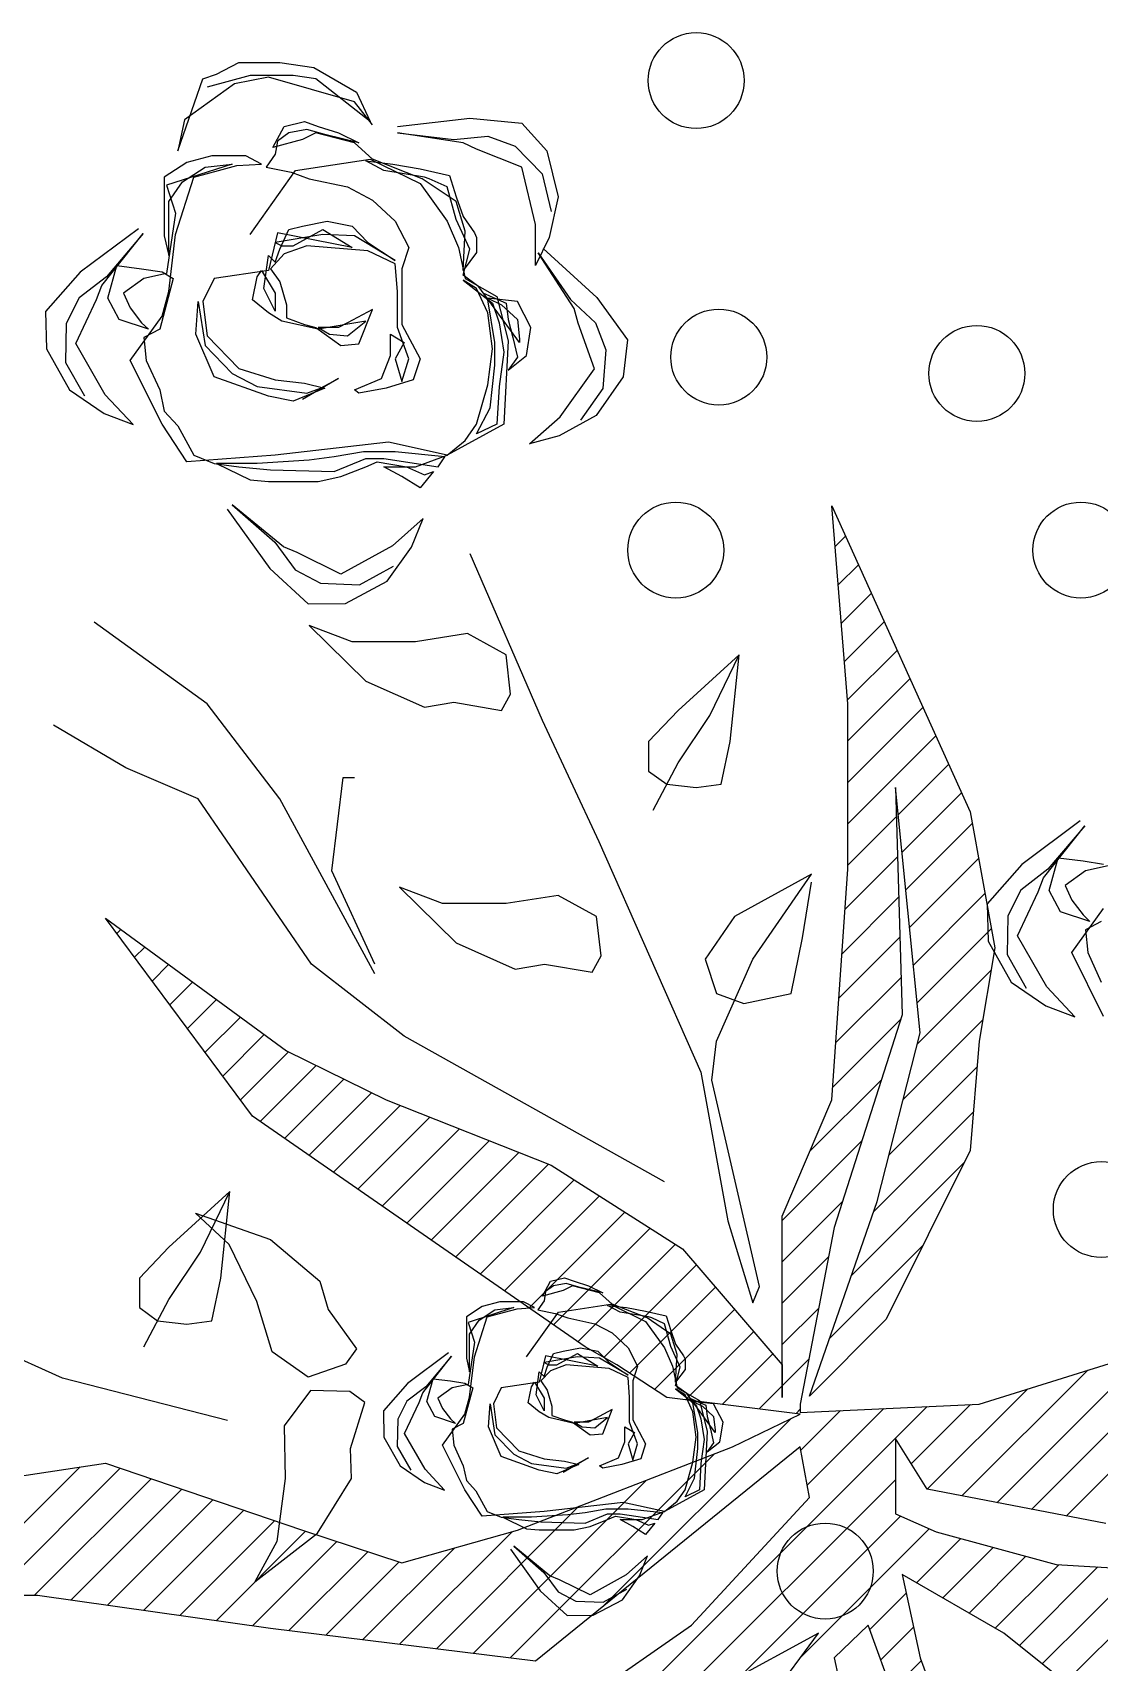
# Model space of a CAD drawing. Header units: inches. Extents: x 327481 to 195042051, y -335014 to 44773228.
# Drawn here: x 361498.659 to 361501.75, y -328267.008 to -328262.282 of the extents above; entities that cross this region are included whole.
import ezdxf

# ---------------------------------------------------------------- set-up
doc = ezdxf.new("R2010")
doc.units = ezdxf.units.IN
doc.header["$MEASUREMENT"] = 0
doc.layers.add('TREE', color=3, linetype='Continuous')

# ---------------------------------------------------------------- blocks, each defined once
blk = doc.blocks.new('06')
at = {"layer": 'TREE', "color": 30}
for p, q in [((399.26392, 40.8825), (399.27091, 40.88604)), ((399.27091, 40.88604), (399.28349, 40.88604)), ((399.28349, 40.88604), (399.29398, 40.88452)), ((399.29398, 40.88452), (399.30726, 40.87694)), ((399.25203, 40.85873), (399.25972, 40.88098)), ((399.26951, 40.87946), (399.25413, 40.86834)), ((399.25972, 40.88098), (399.26392, 40.8825)), ((399.2744, 40.88199), (399.26112, 40.87845)), ((399.28, 40.88149), (399.26951, 40.87946)), ((399.28769, 40.88199), (399.2744, 40.88199)), ((399.30656, 40.8739), (399.28, 40.88149)), ((399.29468, 40.88098), (399.28769, 40.88199)), ((399.31145, 40.86783), (399.29468, 40.88098)), ((399.31215, 40.86682), (399.30656, 40.8739)), ((399.30726, 40.87694), (399.31145, 40.86783)), ((399.31984, 40.86632), (399.34221, 40.86885)), ((399.34221, 40.86885), (399.35829, 40.86733)), ((399.25413, 40.86834), (399.25203, 40.85873)), ((399.28139, 40.85974), (399.28489, 40.86632)), ((399.28629, 40.86429), (399.28279, 40.86177)), ((399.28489, 40.86632), (399.29118, 40.86783)), ((399.29188, 40.86531), (399.28629, 40.86429)), ((399.29468, 40.86429), (399.29048, 40.86227)), ((399.29118, 40.86783), (399.29538, 40.86632)), ((399.29747, 40.86379), (399.29188, 40.86531)), ((399.30656, 40.86126), (399.29468, 40.86429)), ((399.29538, 40.86632), (399.30167, 40.86429)), ((399.30796, 40.86126), (399.29747, 40.86379)), ((399.30167, 40.86429), (399.30796, 40.86126)), ((399.31984, 40.86429), (399.33732, 40.86227)), ((399.34012, 40.86126), (399.31984, 40.86429)), ((399.35829, 40.86733), (399.36598, 40.85873)), ((399.29048, 40.86227), (399.28139, 40.85974)), ((399.28279, 40.86177), (399.28209, 40.85772)), ((399.31215, 40.8562), (399.30656, 40.86126)), ((399.33732, 40.86227), (399.34781, 40.86328)), ((399.34431, 40.85924), (399.34012, 40.86126)), ((399.35829, 40.85368), (399.34431, 40.85924)), ((399.34781, 40.86328), (399.3562, 40.86025)), ((399.3562, 40.86025), (399.36458, 40.85165)), ((399.36598, 40.85873), (399.36948, 40.84457)), ((399.25483, 40.85519), (399.24784, 40.85064)), ((399.26881, 40.85469), (399.24854, 40.84811)), ((399.25343, 40.84913), (399.26042, 40.85368)), ((399.26252, 40.85722), (399.25483, 40.85519)), ((399.26042, 40.85368), (399.26881, 40.85469)), ((399.273, 40.85722), (399.26252, 40.85722)), ((399.26462, 40.85266), (399.27021, 40.85418)), ((399.27021, 40.85418), (399.2779, 40.85469)), ((399.2779, 40.85469), (399.273, 40.85722)), ((399.28209, 40.85772), (399.2793, 40.85368)), ((399.2793, 40.85368), (399.28699, 40.85216)), ((399.28838, 40.85266), (399.31145, 40.8562)), ((399.31006, 40.8557), (399.31844, 40.85469)), ((399.31565, 40.85266), (399.31006, 40.8557)), ((399.31145, 40.8562), (399.32683, 40.84862)), ((399.32753, 40.85014), (399.31215, 40.8562)), ((399.31844, 40.85469), (399.32683, 40.85317)), ((399.36249, 40.83598), (399.35829, 40.85368)), ((399.24784, 40.85064), (399.24784, 40.84457)), ((399.24924, 40.84306), (399.25343, 40.84913)), ((399.25133, 40.83294), (399.25693, 40.85064)), ((399.25693, 40.85064), (399.26462, 40.85266)), ((399.2744, 40.83294), (399.28838, 40.85266)), ((399.28699, 40.85216), (399.29258, 40.85014)), ((399.29258, 40.85014), (399.30446, 40.84761)), ((399.32823, 40.85064), (399.31565, 40.85266)), ((399.32683, 40.85317), (399.33592, 40.85115)), ((399.32683, 40.84862), (399.33522, 40.83699)), ((399.33802, 40.84306), (399.32753, 40.85014)), ((399.32963, 40.85014), (399.32823, 40.85064)), ((399.33522, 40.84761), (399.32963, 40.85014)), ((399.33592, 40.85115), (399.33802, 40.84457)), ((399.36458, 40.85165), (399.36738, 40.84002)), ((399.24784, 40.84457), (399.24784, 40.83244)), ((399.24854, 40.84811), (399.25133, 40.83952)), ((399.30446, 40.84761), (399.31215, 40.84356)), ((399.31215, 40.84356), (399.31914, 40.83699)), ((399.33802, 40.8375), (399.33522, 40.84761)), ((399.33802, 40.84457), (399.34012, 40.83851)), ((399.36948, 40.84457), (399.36668, 40.83193)), ((399.25133, 40.83952), (399.24854, 40.82081)), ((399.24924, 40.82637), (399.24924, 40.84306)), ((399.34082, 40.83396), (399.33802, 40.84306)), ((399.34012, 40.83851), (399.34361, 40.83345)), ((399.23992, 40.8347), (399.22187, 40.82124)), ((399.22859, 40.81714), (399.2413, 40.83322)), ((399.2413, 40.83322), (399.22994, 40.81979)), ((399.28279, 40.83345), (399.28, 40.82182)), ((399.30586, 40.8289), (399.28279, 40.83345)), ((399.28349, 40.82839), (399.28629, 40.83446)), ((399.28629, 40.83446), (399.29048, 40.83547)), ((399.28769, 40.82941), (399.29677, 40.83446)), ((399.29048, 40.83547), (399.29817, 40.83699)), ((399.29677, 40.83446), (399.30586, 40.8289)), ((399.29817, 40.83699), (399.30586, 40.83547)), ((399.30586, 40.83547), (399.31075, 40.83042)), ((399.31914, 40.83699), (399.32334, 40.8289)), ((399.33522, 40.83699), (399.33872, 40.8289)), ((399.34221, 40.82839), (399.33802, 40.8375)), ((399.34012, 40.82182), (399.34082, 40.83396)), ((399.34361, 40.83345), (399.34431, 40.83193)), ((399.36249, 40.82334), (399.36249, 40.83598)), ((399.24784, 40.83244), (399.24924, 40.82637)), ((399.24924, 40.81525), (399.25133, 40.83294)), ((399.29677, 40.83294), (399.28209, 40.83042)), ((399.28209, 40.83042), (399.28419, 40.82941)), ((399.28209, 40.82435), (399.28349, 40.82839)), ((399.28419, 40.82941), (399.28769, 40.82941)), ((399.29188, 40.82941), (399.28489, 40.82688)), ((399.31075, 40.82789), (399.29188, 40.82941)), ((399.30656, 40.83244), (399.29677, 40.83294)), ((399.31914, 40.82485), (399.30656, 40.83244)), ((399.31075, 40.83042), (399.31914, 40.82485)), ((399.32334, 40.8289), (399.32124, 40.82233)), ((399.33872, 40.8289), (399.34082, 40.81929)), ((399.34012, 40.8203), (399.34221, 40.82839)), ((399.34431, 40.83193), (399.34431, 40.82738)), ((399.36668, 40.83193), (399.36249, 40.82334)), ((399.36482, 40.82861), (399.38147, 40.81345)), ((399.23036, 40.81322), (399.23316, 40.82334)), ((399.23316, 40.82334), (399.24085, 40.82233)), ((399.2786, 40.81626), (399.28, 40.82637)), ((399.28, 40.82637), (399.28209, 40.82435)), ((399.28489, 40.82688), (399.28069, 40.82233)), ((399.31914, 40.82384), (399.31075, 40.82789)), ((399.31984, 40.81525), (399.31914, 40.82384)), ((399.34431, 40.82738), (399.34012, 40.82182)), ((399.3633, 40.82727), (399.37331, 40.8128)), ((399.37439, 40.81003), (399.3633, 40.82727)), ((399.22187, 40.82124), (399.21118, 40.80913)), ((399.22994, 40.81979), (399.2216, 40.81335)), ((399.24155, 40.81929), (399.23525, 40.81474)), ((399.24085, 40.82233), (399.24714, 40.82132)), ((399.24854, 40.82081), (399.24155, 40.81929)), ((399.25063, 40.81929), (399.24644, 40.80362)), ((399.24714, 40.82132), (399.25063, 40.81929)), ((399.26322, 40.81929), (399.25972, 40.81221)), ((399.28, 40.82182), (399.26322, 40.81929)), ((399.2751, 40.81272), (399.2765, 40.8198)), ((399.2765, 40.8198), (399.2779, 40.82182)), ((399.2779, 40.82182), (399.28209, 40.81474)), ((399.28069, 40.82233), (399.28349, 40.81828)), ((399.28349, 40.81828), (399.28559, 40.8112)), ((399.32124, 40.82233), (399.32124, 40.80513)), ((399.34501, 40.81676), (399.34012, 40.8203)), ((399.34012, 40.81879), (399.3492, 40.81171)), ((399.34431, 40.81626), (399.34012, 40.81879)), ((399.34082, 40.81929), (399.3506, 40.81373)), ((399.2216, 40.81335), (399.21756, 40.8054)), ((399.22692, 40.81279), (399.22859, 40.81714)), ((399.23386, 40.80665), (399.23036, 40.81322)), ((399.23525, 40.81474), (399.23735, 40.81019)), ((399.24714, 40.80766), (399.24924, 40.81525)), ((399.28209, 40.80918), (399.2786, 40.81626)), ((399.28209, 40.81474), (399.28209, 40.80918)), ((399.31984, 40.80412), (399.31984, 40.81525)), ((399.34781, 40.80867), (399.34431, 40.81626)), ((399.35759, 40.79957), (399.34501, 40.81676)), ((399.34641, 40.81474), (399.3534, 40.81171)), ((399.34781, 40.81272), (399.34641, 40.81474)), ((399.34781, 40.81322), (399.352, 40.8112)), ((399.35689, 40.81221), (399.34781, 40.81322)), ((399.3506, 40.81373), (399.3541, 40.80008)), ((399.38147, 40.81345), (399.39093, 40.80036)), ((399.21118, 40.80913), (399.21146, 40.7976)), ((399.22052, 40.79917), (399.22692, 40.81279)), ((399.23735, 40.81019), (399.24085, 40.80564)), ((399.25762, 40.8021), (399.25832, 40.81221)), ((399.25832, 40.81221), (399.26042, 40.79856)), ((399.25972, 40.81221), (399.26112, 40.8016)), ((399.28, 40.80867), (399.2751, 40.81272)), ((399.28419, 40.80615), (399.28, 40.80867)), ((399.28559, 40.8112), (399.28559, 40.80716)), ((399.31215, 40.80969), (399.30446, 40.80564)), ((399.30796, 40.79907), (399.31215, 40.80969)), ((399.3499, 40.79957), (399.34781, 40.81272)), ((399.3492, 40.79755), (399.34781, 40.80867)), ((399.3492, 40.81171), (399.3513, 40.80564)), ((399.352, 40.8112), (399.35689, 40.80665)), ((399.3534, 40.81171), (399.3541, 40.80665)), ((399.36109, 40.80412), (399.35689, 40.81221)), ((399.37331, 40.8128), (399.38098, 40.80558)), ((399.37563, 40.80554), (399.37439, 40.81003)), ((399.21756, 40.8054), (399.21732, 40.79339)), ((399.24294, 40.80362), (399.23386, 40.80665)), ((399.23735, 40.79401), (399.24714, 40.80766)), ((399.24085, 40.80564), (399.24294, 40.80362)), ((399.24644, 40.80362), (399.24155, 40.80109)), ((399.29538, 40.80362), (399.28419, 40.80615)), ((399.28559, 40.80716), (399.29118, 40.80513)), ((399.29118, 40.80513), (399.29468, 40.80412)), ((399.29468, 40.80412), (399.30237, 40.79856)), ((399.31006, 40.80615), (399.29538, 40.80362)), ((399.29538, 40.80412), (399.29887, 40.8021)), ((399.30167, 40.80412), (399.29538, 40.80412)), ((399.30446, 40.80564), (399.30167, 40.80412)), ((399.30446, 40.8016), (399.31006, 40.80615)), ((399.32334, 40.79452), (399.31984, 40.80412)), ((399.32124, 40.80513), (399.32683, 40.79452)), ((399.3513, 40.80564), (399.3527, 40.79654)), ((399.3541, 40.80665), (399.3555, 40.80109)), ((399.35689, 40.80665), (399.35759, 40.80058)), ((399.35969, 40.79553), (399.36109, 40.80412)), ((399.38067, 40.79136), (399.37563, 40.80554)), ((399.38098, 40.80558), (399.38423, 40.79727)), ((399.22957, 40.7834), (399.22052, 40.79917)), ((399.24155, 40.80109), (399.24225, 40.79401)), ((399.26322, 40.78895), (399.25762, 40.8021)), ((399.26042, 40.79856), (399.26881, 40.78997)), ((399.26112, 40.8016), (399.27091, 40.79148)), ((399.29887, 40.8021), (399.30446, 40.8016)), ((399.30237, 40.79856), (399.30796, 40.79907)), ((399.31775, 40.8021), (399.32194, 40.79957)), ((399.31775, 40.79553), (399.31775, 40.8021)), ((399.32194, 40.79957), (399.31914, 40.79452)), ((399.3499, 40.79249), (399.3499, 40.79957)), ((399.3541, 40.80008), (399.3527, 40.77429)), ((399.3555, 40.80109), (399.35689, 40.79502)), ((399.35759, 40.80058), (399.35759, 40.79957)), ((399.39093, 40.80036), (399.38954, 40.78892)), ((399.21146, 40.7976), (399.21859, 40.78488)), ((399.21732, 40.79339), (399.22324, 40.783)), ((399.24714, 40.77429), (399.23735, 40.79401)), ((399.24225, 40.79401), (399.24644, 40.78491)), ((399.31495, 40.78845), (399.31775, 40.79553)), ((399.31914, 40.79452), (399.32124, 40.78744)), ((399.32124, 40.78744), (399.32334, 40.79452)), ((399.32683, 40.79452), (399.32474, 40.78794)), ((399.34781, 40.78643), (399.3492, 40.79755)), ((399.3527, 40.79654), (399.3513, 40.78592)), ((399.3541, 40.79098), (399.35969, 40.79553)), ((399.35689, 40.79502), (399.3541, 40.79098)), ((399.38423, 40.79727), (399.3833, 40.7853)), ((399.28, 40.78289), (399.26322, 40.78895)), ((399.26881, 40.78997), (399.2765, 40.78592)), ((399.27091, 40.79148), (399.28209, 40.78794)), ((399.28209, 40.78794), (399.29118, 40.78693)), ((399.30167, 40.78845), (399.29048, 40.78188)), ((399.29607, 40.78541), (399.30167, 40.78845)), ((399.30656, 40.78491), (399.31495, 40.78845)), ((399.32474, 40.78794), (399.31635, 40.78541)), ((399.34851, 40.77935), (399.3499, 40.79249)), ((399.37013, 40.77654), (399.38067, 40.79136)), ((399.38954, 40.78892), (399.3812, 40.77695)), ((399.21859, 40.78488), (399.22928, 40.77758)), ((399.23822, 40.77418), (399.22957, 40.7834)), ((399.24644, 40.78491), (399.24784, 40.77834)), ((399.2765, 40.78592), (399.29188, 40.7839)), ((399.28769, 40.78137), (399.28, 40.78289)), ((399.29747, 40.78541), (399.28769, 40.78137)), ((399.29118, 40.78693), (399.29747, 40.78541)), ((399.29188, 40.7839), (399.29607, 40.78541)), ((399.30796, 40.7839), (399.30656, 40.78491)), ((399.31635, 40.78541), (399.30796, 40.7839)), ((399.34431, 40.77429), (399.34781, 40.78643)), ((399.3513, 40.78592), (399.3506, 40.77429)), ((399.3833, 40.7853), (399.3764, 40.77553)), ((399.24784, 40.77834), (399.25203, 40.77379)), ((399.34431, 40.77126), (399.34851, 40.77935)), ((399.22928, 40.77758), (399.23822, 40.77418)), ((399.25483, 40.76266), (399.24714, 40.77429)), ((399.25203, 40.77379), (399.25693, 40.76468)), ((399.3527, 40.77429), (399.33522, 40.76468)), ((399.34082, 40.76923), (399.34431, 40.77429)), ((399.3506, 40.77429), (399.34431, 40.77126)), ((399.36063, 40.76821), (399.37013, 40.77654)), ((399.3812, 40.77695), (399.36985, 40.77072)), ((399.31705, 40.76873), (399.28209, 40.76468)), ((399.33522, 40.76468), (399.31705, 40.76873)), ((399.33522, 40.76468), (399.34082, 40.76923)), ((399.36985, 40.77072), (399.36063, 40.76821)), ((399.28209, 40.76468), (399.25483, 40.76266)), ((399.25693, 40.76468), (399.26322, 40.76216)), ((399.29258, 40.76317), (399.2765, 40.76216)), ((399.30027, 40.76418), (399.29258, 40.76317)), ((399.30936, 40.76569), (399.30027, 40.76418)), ((399.30027, 40.75963), (399.31006, 40.76367)), ((399.31914, 40.76569), (399.30936, 40.76569)), ((399.31006, 40.76367), (399.31565, 40.76367)), ((399.31565, 40.76367), (399.33243, 40.76114)), ((399.33452, 40.76418), (399.31914, 40.76569)), ((399.32544, 40.76114), (399.33522, 40.76468)), ((399.33243, 40.76114), (399.33452, 40.76418)), ((399.26322, 40.76216), (399.27091, 40.76114)), ((399.26392, 40.76216), (399.2744, 40.7571)), ((399.2765, 40.76216), (399.26392, 40.76216)), ((399.27091, 40.76114), (399.28069, 40.76013)), ((399.28069, 40.76013), (399.30027, 40.75963)), ((399.29538, 40.75659), (399.30237, 40.75811)), ((399.30237, 40.75811), (399.31006, 40.76114)), ((399.31006, 40.76114), (399.31355, 40.76266)), ((399.31355, 40.76266), (399.32264, 40.76114)), ((399.31565, 40.76114), (399.32544, 40.76114)), ((399.32124, 40.75811), (399.31565, 40.76114)), ((399.32683, 40.75457), (399.32124, 40.75811)), ((399.32264, 40.76114), (399.32823, 40.75862)), ((399.33103, 40.75963), (399.32683, 40.75457)), ((399.32823, 40.75862), (399.33103, 40.75963)), ((399.2744, 40.7571), (399.28, 40.75659)), ((399.28, 40.75659), (399.28629, 40.75659)), ((399.28629, 40.75659), (399.29538, 40.75659)), ((399.26727, 40.74803), (399.28039, 40.72973)), ((399.26877, 40.74938), (399.28199, 40.73777)), ((399.28461, 40.73637), (399.26877, 40.74938)), ((399.32775, 40.74518), (399.31837, 40.73671)), ((399.32418, 40.7363), (399.32775, 40.74518)), ((399.28199, 40.73777), (399.28826, 40.72931)), ((399.28892, 40.73461), (399.28461, 40.73637)), ((399.30242, 40.72796), (399.28892, 40.73461)), ((399.31837, 40.73671), (399.30242, 40.72796)), ((399.31667, 40.72576), (399.32418, 40.7363)), ((399.28039, 40.72973), (399.29229, 40.71881)), ((399.28826, 40.72931), (399.29614, 40.72511)), ((399.30814, 40.72465), (399.31864, 40.73036)), ((399.29614, 40.72511), (399.30814, 40.72465)), ((399.30382, 40.71886), (399.31667, 40.72576)), ((399.29229, 40.71881), (399.30382, 40.71886)), ((399.49671, 40.65445), (399.5044, 40.61249)), ((399.53073, 40.65166), (399.51269, 40.6382)), ((399.51941, 40.6341), (399.53212, 40.65018)), ((399.53212, 40.65018), (399.52076, 40.63675)), ((399.51269, 40.6382), (399.502, 40.62609)), ((399.52118, 40.63018), (399.52397, 40.6403)), ((399.52397, 40.6403), (399.53166, 40.63929)), ((399.53166, 40.63929), (399.53796, 40.63827)), ((399.53935, 40.63777), (399.53236, 40.63625)), ((399.52076, 40.63675), (399.51242, 40.63031)), ((399.51773, 40.62975), (399.51941, 40.6341)), ((399.53236, 40.63625), (399.52607, 40.6317)), ((399.51242, 40.63031), (399.50837, 40.62236)), ((399.51134, 40.61613), (399.51773, 40.62975)), ((399.52467, 40.62361), (399.52118, 40.63018)), ((399.52607, 40.6317), (399.52817, 40.62715)), ((399.52817, 40.62715), (399.53166, 40.6226)), ((399.502, 40.62609), (399.50227, 40.61456)), ((399.50837, 40.62236), (399.50814, 40.61035)), ((399.53376, 40.62058), (399.52467, 40.62361)), ((399.52817, 40.61097), (399.53796, 40.62462)), ((399.53166, 40.6226), (399.53376, 40.62058)), ((399.53726, 40.62058), (399.53236, 40.61805)), ((399.53236, 40.61805), (399.53306, 40.61097)), ((399.5044, 40.61249), (399.49951, 40.58366)), ((399.50227, 40.61456), (399.50941, 40.60184)), ((399.52039, 40.60035), (399.51134, 40.61613)), ((399.50814, 40.61035), (399.51405, 40.59996)), ((399.53796, 40.59125), (399.52817, 40.61097)), ((399.53306, 40.61097), (399.53726, 40.60187)), ((399.50941, 40.60184), (399.5201, 40.59453)), ((399.52904, 40.59113), (399.52039, 40.60035)), ((399.5201, 40.59453), (399.52904, 40.59113)), ((399.49951, 40.58366), (399.49671, 40.54979)), ((399.38356, 40.48587), (399.41218, 40.51449)), ((399.36465, 40.50479), (399.3671, 40.50939)), ((399.37102, 40.50656), (399.36465, 40.50479)), ((399.36563, 40.5062), (399.36514, 40.50337)), ((399.36808, 40.50797), (399.36563, 40.5062)), ((399.3671, 40.50939), (399.3715, 40.51045)), ((399.37199, 40.50868), (399.36808, 40.50797)), ((399.37395, 40.50797), (399.37102, 40.50656)), ((399.3715, 40.51045), (399.37444, 40.50939)), ((399.37591, 40.50762), (399.37199, 40.50868)), ((399.38227, 40.50585), (399.37395, 40.50797)), ((399.37444, 40.50939), (399.37885, 40.50797)), ((399.38325, 40.50585), (399.37591, 40.50762)), ((399.37885, 40.50797), (399.38325, 40.50585)), ((399.38619, 40.50231), (399.38227, 40.50585)), ((399.3915, 40.48102), (399.41808, 40.5076)), ((399.34606, 40.5016), (399.34116, 40.49841)), ((399.35585, 40.50125), (399.34165, 40.49664)), ((399.35144, 40.50302), (399.34606, 40.5016)), ((399.34997, 40.50054), (399.35585, 40.50125)), ((399.35878, 40.50302), (399.35144, 40.50302)), ((399.35291, 40.49983), (399.35682, 40.50089)), ((399.35682, 40.50089), (399.36221, 40.50125)), ((399.36221, 40.50125), (399.35878, 40.50302)), ((399.36514, 40.50337), (399.36319, 40.50054)), ((399.36955, 40.49983), (399.3857, 40.50231)), ((399.38472, 40.50195), (399.39059, 40.50125)), ((399.38863, 40.49983), (399.38472, 40.50195)), ((399.3857, 40.50231), (399.39646, 40.497)), ((399.39695, 40.49806), (399.38619, 40.50231)), ((399.39059, 40.50125), (399.39646, 40.50018)), ((399.34116, 40.49841), (399.34116, 40.49417)), ((399.34165, 40.49664), (399.34361, 40.49063)), ((399.34214, 40.49311), (399.34508, 40.49735)), ((399.34361, 40.48603), (399.34753, 40.49841)), ((399.34508, 40.49735), (399.34997, 40.50054)), ((399.34753, 40.49841), (399.35291, 40.49983)), ((399.35976, 40.48603), (399.36955, 40.49983)), ((399.36319, 40.50054), (399.36857, 40.49948)), ((399.36857, 40.49948), (399.37248, 40.49806)), ((399.37248, 40.49806), (399.3808, 40.49629)), ((399.3808, 40.49629), (399.38619, 40.49346)), ((399.39744, 40.49841), (399.38863, 40.49983)), ((399.39646, 40.50018), (399.40282, 40.49877)), ((399.39646, 40.497), (399.40233, 40.48886)), ((399.40429, 40.49311), (399.39695, 40.49806)), ((399.39842, 40.49806), (399.39744, 40.49841)), ((399.40233, 40.49629), (399.39842, 40.49806)), ((399.39921, 40.47595), (399.42398, 40.50071)), ((399.40429, 40.48921), (399.40233, 40.49629)), ((399.40282, 40.49877), (399.40429, 40.49417)), ((399.21638, 40.4795), (399.18143, 40.49518)), ((399.34116, 40.49417), (399.34116, 40.48567)), ((399.34214, 40.48142), (399.34214, 40.49311)), ((399.38619, 40.49346), (399.39108, 40.48886)), ((399.40429, 40.49417), (399.40576, 40.48992)), ((399.40625, 40.48673), (399.40429, 40.49311)), ((399.33562, 40.48725), (399.32299, 40.47783)), ((399.32769, 40.47496), (399.33659, 40.48622)), ((399.33659, 40.48622), (399.32864, 40.47682)), ((399.34116, 40.48567), (399.34214, 40.48142)), ((399.34361, 40.49063), (399.34165, 40.47753)), ((399.34214, 40.47364), (399.34361, 40.48603)), ((399.36563, 40.48638), (399.36368, 40.47824)), ((399.37542, 40.48603), (399.36514, 40.48426)), ((399.38178, 40.48319), (399.36563, 40.48638)), ((399.36612, 40.48284), (399.36808, 40.48709)), ((399.36808, 40.48709), (399.37102, 40.4878)), ((399.36906, 40.48355), (399.37542, 40.48709)), ((399.37102, 40.4878), (399.3764, 40.48886)), ((399.37542, 40.48709), (399.38178, 40.48319)), ((399.38227, 40.48567), (399.37542, 40.48603)), ((399.3764, 40.48886), (399.38178, 40.4878)), ((399.38765, 40.48355), (399.37787, 40.48911)), ((399.38178, 40.4878), (399.38521, 40.48426)), ((399.39108, 40.48036), (399.38227, 40.48567)), ((399.39108, 40.48886), (399.39402, 40.48319)), ((399.40233, 40.48886), (399.40478, 40.48319)), ((399.40723, 40.48284), (399.40429, 40.48921)), ((399.40576, 40.48992), (399.40821, 40.48638)), ((399.40576, 40.47824), (399.40625, 40.48673)), ((399.40821, 40.48638), (399.4087, 40.48532)), ((399.3627, 40.47435), (399.36368, 40.48142)), ((399.36368, 40.48142), (399.36514, 40.48001)), ((399.3671, 40.48178), (399.36416, 40.47859)), ((399.36514, 40.48426), (399.36661, 40.48355)), ((399.36514, 40.48001), (399.36612, 40.48284)), ((399.36661, 40.48355), (399.36906, 40.48355)), ((399.37199, 40.48355), (399.3671, 40.48178)), ((399.38521, 40.48249), (399.37199, 40.48355)), ((399.38521, 40.48426), (399.39108, 40.48036)), ((399.39108, 40.47966), (399.38521, 40.48249)), ((399.40303, 40.47344), (399.38765, 40.48355)), ((399.39402, 40.48319), (399.39255, 40.47859)), ((399.40478, 40.48319), (399.40625, 40.47647)), ((399.40576, 40.47718), (399.40723, 40.48284)), ((399.4087, 40.48213), (399.40576, 40.47824)), ((399.4087, 40.48532), (399.4087, 40.48213)), ((399.32299, 40.47783), (399.31551, 40.46936)), ((399.32864, 40.47682), (399.3228, 40.47231)), ((399.32893, 40.47222), (399.33089, 40.4793)), ((399.33089, 40.4793), (399.33627, 40.47859)), ((399.33676, 40.47647), (399.33236, 40.47328)), ((399.33627, 40.47859), (399.34068, 40.47789)), ((399.34165, 40.47753), (399.33676, 40.47647)), ((399.34312, 40.47647), (399.34019, 40.4655)), ((399.34068, 40.47789), (399.34312, 40.47647)), ((399.35193, 40.47647), (399.34948, 40.47151)), ((399.36368, 40.47824), (399.35193, 40.47647)), ((399.36025, 40.47187), (399.36123, 40.47682)), ((399.36123, 40.47682), (399.36221, 40.47824)), ((399.36221, 40.47824), (399.36514, 40.47328)), ((399.36416, 40.47859), (399.36612, 40.47576)), ((399.36612, 40.47576), (399.36759, 40.47081)), ((399.39157, 40.47364), (399.39108, 40.47966)), ((399.39255, 40.47859), (399.39255, 40.46656)), ((399.40919, 40.4747), (399.40576, 40.47718)), ((399.40576, 40.47612), (399.41212, 40.47116)), ((399.4087, 40.47435), (399.40576, 40.47612)), ((399.40625, 40.47647), (399.4131, 40.47258)), ((399.3228, 40.47231), (399.31997, 40.46675)), ((399.32204, 40.46239), (399.32652, 40.47192)), ((399.32652, 40.47192), (399.32769, 40.47496)), ((399.33138, 40.46762), (399.32893, 40.47222)), ((399.33236, 40.47328), (399.33382, 40.4701)), ((399.34068, 40.46833), (399.34214, 40.47364)), ((399.34802, 40.46444), (399.34851, 40.47151)), ((399.34851, 40.47151), (399.34997, 40.46196)), ((399.34948, 40.47151), (399.35046, 40.46408)), ((399.36368, 40.46904), (399.36025, 40.47187)), ((399.36514, 40.46939), (399.3627, 40.47435)), ((399.36514, 40.47328), (399.36514, 40.46939)), ((399.36759, 40.47081), (399.36759, 40.46797)), ((399.39157, 40.46585), (399.39157, 40.47364)), ((399.41114, 40.46904), (399.4087, 40.47435)), ((399.41799, 40.46267), (399.40919, 40.4747)), ((399.41016, 40.47328), (399.41506, 40.47116)), ((399.41114, 40.47187), (399.41016, 40.47328)), ((399.41114, 40.47222), (399.41408, 40.47081)), ((399.4175, 40.47151), (399.41114, 40.47222)), ((399.41261, 40.46267), (399.41114, 40.47187)), ((399.41212, 40.47116), (399.41359, 40.46691)), ((399.4131, 40.47258), (399.41555, 40.46302)), ((399.41408, 40.47081), (399.4175, 40.46762)), ((399.41506, 40.47116), (399.41555, 40.46762)), ((399.42044, 40.46585), (399.4175, 40.47151)), ((399.31551, 40.46936), (399.3157, 40.46128)), ((399.31997, 40.46675), (399.3198, 40.45834)), ((399.33774, 40.4655), (399.33138, 40.46762)), ((399.33382, 40.4701), (399.33627, 40.46691)), ((399.33382, 40.45877), (399.34068, 40.46833)), ((399.33627, 40.46691), (399.33774, 40.4655)), ((399.36661, 40.46727), (399.36368, 40.46904)), ((399.37444, 40.4655), (399.36661, 40.46727)), ((399.36759, 40.46797), (399.3715, 40.46656)), ((399.3715, 40.46656), (399.37395, 40.46585)), ((399.37395, 40.46585), (399.37933, 40.46196)), ((399.38472, 40.46727), (399.37444, 40.4655)), ((399.37444, 40.46585), (399.37689, 40.46444)), ((399.37885, 40.46585), (399.37444, 40.46585)), ((399.3808, 40.46691), (399.37885, 40.46585)), ((399.38619, 40.46974), (399.3808, 40.46691)), ((399.3808, 40.46408), (399.38472, 40.46727)), ((399.38325, 40.46231), (399.38619, 40.46974)), ((399.39402, 40.45913), (399.39157, 40.46585)), ((399.39255, 40.46656), (399.39646, 40.45913)), ((399.41212, 40.46125), (399.41114, 40.46904)), ((399.41359, 40.46691), (399.41457, 40.46054)), ((399.41555, 40.46762), (399.41653, 40.46373)), ((399.4175, 40.46762), (399.41799, 40.46337)), ((399.41946, 40.45983), (399.42044, 40.46585)), ((399.3157, 40.46128), (399.32069, 40.45238)), ((399.32838, 40.45134), (399.32204, 40.46239)), ((399.34019, 40.4655), (399.33676, 40.46373)), ((399.33676, 40.46373), (399.33725, 40.45877)), ((399.35193, 40.45523), (399.34802, 40.46444)), ((399.34997, 40.46196), (399.35585, 40.45594)), ((399.35046, 40.46408), (399.35731, 40.457)), ((399.37689, 40.46444), (399.3808, 40.46408)), ((399.37933, 40.46196), (399.38325, 40.46231)), ((399.3901, 40.46444), (399.39304, 40.46267)), ((399.3901, 40.45983), (399.3901, 40.46444)), ((399.39304, 40.46267), (399.39108, 40.45913)), ((399.41114, 40.45346), (399.41212, 40.46125)), ((399.41261, 40.45771), (399.41261, 40.46267)), ((399.41457, 40.46054), (399.41359, 40.45311)), ((399.41555, 40.46302), (399.41457, 40.44497)), ((399.41653, 40.46373), (399.4175, 40.45948)), ((399.41799, 40.46337), (399.41799, 40.46267)), ((399.3198, 40.45834), (399.32394, 40.45106)), ((399.34068, 40.44497), (399.33382, 40.45877)), ((399.33725, 40.45877), (399.34019, 40.4524)), ((399.35585, 40.45594), (399.36123, 40.45311)), ((399.35689, 40.43248), (399.42331, 40.45827)), ((399.35731, 40.457), (399.36514, 40.45452)), ((399.38814, 40.45488), (399.3901, 40.45983)), ((399.39108, 40.45913), (399.39255, 40.45417)), ((399.39255, 40.45417), (399.39402, 40.45913)), ((399.39646, 40.45913), (399.39499, 40.45452)), ((399.41163, 40.44851), (399.41261, 40.45771)), ((399.41555, 40.45665), (399.41946, 40.45983)), ((399.4175, 40.45948), (399.41555, 40.45665)), ((399.32069, 40.45238), (399.32817, 40.44727)), ((399.33443, 40.44489), (399.32838, 40.45134)), ((399.34019, 40.4524), (399.34116, 40.4478)), ((399.36368, 40.45099), (399.35193, 40.45523)), ((399.36123, 40.45311), (399.37199, 40.45169)), ((399.36906, 40.44992), (399.36368, 40.45099)), ((399.36514, 40.45452), (399.3715, 40.45382)), ((399.37591, 40.45276), (399.36906, 40.44992)), ((399.37885, 40.45488), (399.37102, 40.45028)), ((399.3715, 40.45382), (399.37591, 40.45276)), ((399.37199, 40.45169), (399.37493, 40.45276)), ((399.37493, 40.45276), (399.37885, 40.45488)), ((399.38227, 40.4524), (399.38814, 40.45488)), ((399.38325, 40.45169), (399.38227, 40.4524)), ((399.38912, 40.45276), (399.38325, 40.45169)), ((399.39499, 40.45452), (399.38912, 40.45276)), ((399.4087, 40.44497), (399.41114, 40.45346)), ((399.41359, 40.45311), (399.4131, 40.44497)), ((399.32817, 40.44727), (399.33443, 40.44489)), ((399.34116, 40.4478), (399.3441, 40.44461)), ((399.4087, 40.44284), (399.41163, 40.44851)), ((399.34606, 40.43683), (399.34068, 40.44497)), ((399.3441, 40.44461), (399.34753, 40.43824)), ((399.38961, 40.44107), (399.36514, 40.43824)), ((399.40233, 40.43824), (399.38961, 40.44107)), ((399.41457, 40.44497), (399.40233, 40.43824)), ((399.40233, 40.43824), (399.40625, 40.44143)), ((399.40625, 40.44143), (399.4087, 40.44497)), ((399.4131, 40.44497), (399.4087, 40.44284)), ((399.36514, 40.43824), (399.34606, 40.43683)), ((399.34753, 40.43824), (399.35193, 40.43647)), ((399.35193, 40.43647), (399.35731, 40.43577)), ((399.35242, 40.43647), (399.35976, 40.43293)), ((399.36123, 40.43647), (399.35242, 40.43647)), ((399.35731, 40.43577), (399.36416, 40.43506)), ((399.37248, 40.43718), (399.36123, 40.43647)), ((399.37787, 40.43789), (399.37248, 40.43718)), ((399.38423, 40.43895), (399.37787, 40.43789)), ((399.37787, 40.4347), (399.38472, 40.43754)), ((399.37933, 40.43364), (399.38472, 40.43577)), ((399.39108, 40.43895), (399.38423, 40.43895)), ((399.38472, 40.43754), (399.38863, 40.43754)), ((399.38472, 40.43577), (399.38716, 40.43683)), ((399.38716, 40.43683), (399.39353, 40.43577)), ((399.38863, 40.43754), (399.40038, 40.43577)), ((399.38863, 40.43577), (399.39548, 40.43577)), ((399.39255, 40.43364), (399.38863, 40.43577)), ((399.40184, 40.43789), (399.39108, 40.43895)), ((399.39353, 40.43577), (399.39744, 40.434)), ((399.39548, 40.43577), (399.40233, 40.43824)), ((399.40038, 40.43577), (399.40184, 40.43789)), ((399.32124, 40.42237), (399.35689, 40.43248)), ((399.35976, 40.43293), (399.36368, 40.43258)), ((399.36368, 40.43258), (399.36808, 40.43258)), ((399.36416, 40.43506), (399.37787, 40.4347)), ((399.36808, 40.43258), (399.37444, 40.43258)), ((399.37444, 40.43258), (399.37933, 40.43364)), ((399.39646, 40.43116), (399.39255, 40.43364)), ((399.3994, 40.4347), (399.39646, 40.43116)), ((399.39744, 40.434), (399.3994, 40.4347)), ((399.35477, 40.42659), (399.36395, 40.41378)), ((399.35582, 40.42753), (399.36507, 40.4194)), ((399.36691, 40.41842), (399.35582, 40.42753)), ((399.3971, 40.42459), (399.39054, 40.41866)), ((399.3946, 40.41838), (399.3971, 40.42459)), ((399.36507, 40.4194), (399.36946, 40.41348)), ((399.36992, 40.41719), (399.36691, 40.41842)), ((399.37937, 40.41254), (399.36992, 40.41719)), ((399.39054, 40.41866), (399.37937, 40.41254)), ((399.38935, 40.411), (399.3946, 40.41838)), ((399.36395, 40.41378), (399.37228, 40.40613)), ((399.36946, 40.41348), (399.37497, 40.41054)), ((399.37497, 40.41054), (399.38337, 40.41022)), ((399.38035, 40.40617), (399.38935, 40.411)), ((399.38337, 40.41022), (399.39073, 40.41422)), ((399.37228, 40.40613), (399.38035, 40.40617))]:
    blk.add_line(p, q, dxfattribs=at)
at = {"layer": 'TREE', "color": 97}
for p, q in [((399.45407, 40.74901), (399.49671, 40.65445)), ((399.45896, 40.68783), (399.45407, 40.74901)), ((399.45412, 40.74828), (399.45431, 40.74846)), ((399.45507, 40.73644), (399.45829, 40.73965)), ((399.34221, 40.73435), (399.36458, 40.68277)), ((399.45602, 40.72459), (399.46226, 40.73084)), ((399.45697, 40.71275), (399.46624, 40.72202)), ((399.26112, 40.68783), (399.22617, 40.71311)), ((399.45791, 40.70091), (399.47021, 40.71321)), ((399.29258, 40.7121), (399.31006, 40.69491)), ((399.30586, 40.70704), (399.29258, 40.7121)), ((399.34151, 40.70957), (399.32544, 40.70704)), ((399.3534, 40.703), (399.34151, 40.70957)), ((399.32544, 40.70704), (399.30586, 40.70704)), ((399.3548, 40.69086), (399.3534, 40.703)), ((399.4254, 40.703), (399.40653, 40.6858)), ((399.41632, 40.68429), (399.4254, 40.703)), ((399.42261, 40.6762), (399.4254, 40.703)), ((399.45886, 40.68907), (399.47419, 40.70439)), ((399.31006, 40.69491), (399.32823, 40.68682)), ((399.45896, 40.67638), (399.47816, 40.69558)), ((399.28349, 40.6585), (399.26112, 40.68783)), ((399.32823, 40.68682), (399.33732, 40.68833)), ((399.33732, 40.68833), (399.352, 40.6858)), ((399.352, 40.6858), (399.3548, 40.69086)), ((399.45896, 40.63676), (399.45896, 40.68783)), ((399.36458, 40.68277), (399.38206, 40.64535)), ((399.40653, 40.6858), (399.39744, 40.6762)), ((399.40653, 40.66962), (399.41632, 40.68429)), ((399.45896, 40.66359), (399.48214, 40.68677)), ((399.23595, 40.66811), (399.21358, 40.68125)), ((399.45896, 40.6508), (399.48611, 40.67795)), ((399.39744, 40.6762), (399.39744, 40.6671)), ((399.41981, 40.66305), (399.42261, 40.6762)), ((399.25832, 40.6585), (399.23595, 40.66811)), ((399.39744, 40.6671), (399.40303, 40.66305)), ((399.39884, 40.65496), (399.40653, 40.66962)), ((399.4745, 40.65355), (399.49009, 40.66914)), ((399.29957, 40.63625), (399.30307, 40.66507)), ((399.30307, 40.66507), (399.30656, 40.66507)), ((399.40303, 40.66305), (399.41212, 40.66204)), ((399.41212, 40.66204), (399.41981, 40.66305)), ((399.47364, 40.66204), (399.47574, 40.59176)), ((399.48133, 40.58619), (399.47364, 40.66204)), ((399.29328, 40.60743), (399.25832, 40.6585)), ((399.31285, 40.6044), (399.28349, 40.6585)), ((399.47568, 40.64194), (399.49406, 40.66032)), ((399.45896, 40.63801), (399.47391, 40.65296)), ((399.47686, 40.63033), (399.49737, 40.65084)), ((399.38206, 40.64535), (399.41352, 40.57406)), ((399.45811, 40.62437), (399.47428, 40.64054)), ((399.47803, 40.61871), (399.49935, 40.64003)), ((399.31285, 40.60743), (399.29957, 40.63625)), ((399.44777, 40.63524), (399.42401, 40.62209)), ((399.4296, 40.60895), (399.44777, 40.63524)), ((399.44498, 40.61552), (399.44777, 40.63271)), ((399.45407, 40.56546), (399.45896, 40.63676)), ((399.32054, 40.63119), (399.33802, 40.614)), ((399.33382, 40.62614), (399.32054, 40.63119)), ((399.36948, 40.62867), (399.3534, 40.62614)), ((399.38136, 40.62209), (399.36948, 40.62867)), ((399.45717, 40.61064), (399.47465, 40.62812)), ((399.47921, 40.6071), (399.50133, 40.62922)), ((399.3534, 40.62614), (399.33382, 40.62614)), ((399.38276, 40.60996), (399.38136, 40.62209)), ((399.42401, 40.62209), (399.41492, 40.60895)), ((399.22966, 40.62159), (399.28559, 40.58063)), ((399.2751, 40.56041), (399.22966, 40.62159)), ((399.23318, 40.61686), (399.23442, 40.6181)), ((399.48039, 40.59549), (399.50331, 40.61841)), ((399.23863, 40.60952), (399.24181, 40.61269)), ((399.33802, 40.614), (399.3562, 40.60591)), ((399.44148, 40.59833), (399.44498, 40.61552)), ((399.45622, 40.5969), (399.47502, 40.6157)), ((399.24408, 40.60218), (399.24919, 40.60729)), ((399.32194, 40.58518), (399.29328, 40.60743)), ((399.3562, 40.60591), (399.36528, 40.60743)), ((399.36528, 40.60743), (399.37996, 40.6049)), ((399.37996, 40.6049), (399.38276, 40.60996)), ((399.41492, 40.60895), (399.41841, 40.59833)), ((399.41841, 40.58366), (399.4296, 40.60895)), ((399.24953, 40.59484), (399.25657, 40.60188)), ((399.45528, 40.58317), (399.47539, 40.60328)), ((399.48046, 40.58277), (399.50322, 40.60553)), ((399.25498, 40.5875), (399.26395, 40.59647)), ((399.41841, 40.59833), (399.4268, 40.59529)), ((399.4268, 40.59529), (399.44148, 40.59833)), ((399.47574, 40.59176), (399.45477, 40.52602)), ((399.26043, 40.58016), (399.27134, 40.59107)), ((399.45434, 40.56944), (399.47531, 40.59041)), ((399.47608, 40.5656), (399.5006, 40.59013)), ((399.26588, 40.57282), (399.27872, 40.58566)), ((399.40233, 40.54018), (399.32194, 40.58518)), ((399.41701, 40.57153), (399.41841, 40.58366)), ((399.46805, 40.53411), (399.48133, 40.58619)), ((399.27133, 40.56548), (399.28618, 40.58034)), ((399.28559, 40.58063), (399.31635, 40.56546)), ((399.27743, 40.55879), (399.29475, 40.57611)), ((399.28498, 40.55355), (399.30331, 40.57189)), ((399.41352, 40.57406), (399.42191, 40.52804)), ((399.4317, 40.50782), (399.41701, 40.57153)), ((399.44726, 40.54957), (399.46932, 40.57163)), ((399.4717, 40.54843), (399.49884, 40.57557)), ((399.29253, 40.54831), (399.31188, 40.56767)), ((399.30008, 40.54308), (399.32073, 40.56373)), ((399.31635, 40.56546), (399.36738, 40.54524)), ((399.43869, 40.52956), (399.45407, 40.56546)), ((399.46691, 40.53086), (399.49769, 40.56163)), ((399.37787, 40.48911), (399.2751, 40.56041)), ((399.30763, 40.53784), (399.32989, 40.5601)), ((399.31518, 40.5326), (399.33905, 40.55647)), ((399.32273, 40.52736), (399.34821, 40.55284)), ((399.43869, 40.52821), (399.46332, 40.55285)), ((399.33028, 40.52212), (399.35737, 40.5492)), ((399.49671, 40.54979), (399.47084, 40.49771)), ((399.52639, 40.43686), (399.63565, 40.54612)), ((399.33783, 40.51688), (399.36653, 40.54557)), ((399.36738, 40.54524), (399.40793, 40.51945)), ((399.46007, 40.51122), (399.49481, 40.54597)), ((399.26811, 40.53715), (399.24924, 40.51995)), ((399.25902, 40.51844), (399.26811, 40.53715)), ((399.26531, 40.51035), (399.26811, 40.53715)), ((399.34539, 40.51164), (399.37447, 40.54073)), ((399.35294, 40.50641), (399.38229, 40.53576)), ((399.43869, 40.51542), (399.45733, 40.53406)), ((399.44708, 40.47394), (399.46805, 40.53411)), ((399.25753, 40.53048), (399.28063, 40.52228)), ((399.26788, 40.52075), (399.25753, 40.53048)), ((399.36049, 40.50117), (399.3901, 40.53078)), ((399.42191, 40.52804), (399.4296, 40.50276)), ((399.43869, 40.47344), (399.43869, 40.52956)), ((399.45477, 40.52602), (399.44428, 40.47141)), ((399.28063, 40.52228), (399.29586, 40.50948)), ((399.36804, 40.49593), (399.39792, 40.52581)), ((399.24924, 40.51995), (399.24015, 40.51035)), ((399.24924, 40.50377), (399.25902, 40.51844)), ((399.27645, 40.50314), (399.26788, 40.52075)), ((399.37559, 40.49069), (399.40574, 40.52084)), ((399.40793, 40.51945), (399.43869, 40.48355)), ((399.43869, 40.50263), (399.45303, 40.51697)), ((399.45323, 40.49159), (399.48219, 40.52056)), ((399.24015, 40.51035), (399.24015, 40.50125)), ((399.26252, 40.4972), (399.26531, 40.51035)), ((399.29586, 40.50948), (399.29847, 40.50064)), ((399.4296, 40.50276), (399.4317, 40.50782)), ((399.24015, 40.50125), (399.24574, 40.4972)), ((399.24155, 40.48911), (399.24924, 40.50377)), ((399.2812, 40.48758), (399.27645, 40.50314)), ((399.43869, 40.48984), (399.44999, 40.50114)), ((399.24574, 40.4972), (399.25483, 40.49619)), ((399.25483, 40.49619), (399.26252, 40.4972)), ((399.29847, 40.50064), (399.30716, 40.48854)), ((399.47084, 40.49771), (399.44708, 40.47394)), ((399.51566, 40.43892), (399.57652, 40.49978)), ((399.40879, 40.47273), (399.42988, 40.49383)), ((399.29231, 40.47977), (399.2812, 40.48758)), ((399.30716, 40.48854), (399.30384, 40.48382)), ((399.42018, 40.47133), (399.43578, 40.48694)), ((399.50494, 40.44098), (399.55392, 40.48997)), ((399.30384, 40.48382), (399.29231, 40.47977)), ((399.43869, 40.47705), (399.44695, 40.48531)), ((399.43869, 40.48355), (399.43869, 40.47344)), ((399.49421, 40.44305), (399.5331, 40.48194)), ((399.49951, 40.47141), (399.54145, 40.48456)), ((399.26741, 40.46636), (399.21638, 40.4795)), ((399.29298, 40.4756), (399.28487, 40.4647)), ((399.30519, 40.47535), (399.29298, 40.4756)), ((399.43157, 40.46994), (399.43869, 40.47705)), ((399.48348, 40.44511), (399.51448, 40.47611)), ((399.30983, 40.4719), (399.30519, 40.47535)), ((399.30535, 40.45769), (399.30983, 40.4719)), ((399.31794, 40.30515), (399.48347, 40.47068)), ((399.44428, 40.46838), (399.40303, 40.47344)), ((399.44428, 40.46889), (399.49951, 40.47141)), ((399.44428, 40.47141), (399.44428, 40.46889)), ((399.47854, 40.45295), (399.49687, 40.47129)), ((399.38334, 40.40892), (399.44143, 40.46701)), ((399.42331, 40.45827), (399.44428, 40.46838)), ((399.44296, 40.46854), (399.44428, 40.46985)), ((399.44446, 40.45725), (399.45667, 40.46945)), ((399.4464, 40.44639), (399.47007, 40.47007)), ((399.28487, 40.4647), (399.28521, 40.44843)), ((399.47364, 40.46079), (399.47364, 40.43754)), ((399.48343, 40.44512), (399.47364, 40.46079)), ((399.30563, 40.44848), (399.30535, 40.45769)), ((399.35463, 40.393), (399.41774, 40.45611)), ((399.44428, 40.45827), (399.36249, 40.39203)), ((399.44708, 40.44259), (399.44428, 40.45827)), ((399.16325, 40.4431), (399.22966, 40.45321)), ((399.18205, 40.41225), (399.22181, 40.45201)), ((399.19484, 40.41225), (399.23423, 40.45165)), ((399.22966, 40.45321), (399.29048, 40.43248)), ((399.20763, 40.41225), (399.24377, 40.4484)), ((399.28521, 40.44843), (399.28258, 40.42903)), ((399.29517, 40.43156), (399.30563, 40.44848)), ((399.33501, 40.30943), (399.47364, 40.44806)), ((399.34325, 40.39441), (399.39683, 40.44799)), ((399.21897, 40.41081), (399.25331, 40.44515)), ((399.23019, 40.40923), (399.26285, 40.4419)), ((399.41072, 40.40315), (399.44708, 40.44259)), ((399.53865, 40.4345), (399.48343, 40.44512)), ((399.2414, 40.40766), (399.27239, 40.43865)), ((399.25261, 40.40608), (399.28193, 40.4354)), ((399.33187, 40.39581), (399.37592, 40.43987)), ((399.42587, 40.3875), (399.47521, 40.43684)), ((399.47364, 40.43754), (399.48622, 40.43197)), ((399.26383, 40.40451), (399.29147, 40.43215)), ((399.27579, 40.41655), (399.29517, 40.43156)), ((399.29048, 40.43248), (399.32124, 40.42237)), ((399.32049, 40.39722), (399.35529, 40.43202)), ((399.44453, 40.39337), (399.48408, 40.43292)), ((399.48622, 40.43197), (399.52327, 40.42186)), ((399.27504, 40.40293), (399.3011, 40.42899)), ((399.28258, 40.42903), (399.27579, 40.41655)), ((399.28634, 40.40144), (399.31072, 40.42582)), ((399.30911, 40.39863), (399.33744, 40.42696)), ((399.4802, 40.41625), (399.49384, 40.42989)), ((399.4883, 40.41156), (399.50389, 40.42715)), ((399.29772, 40.40004), (399.32035, 40.42266)), ((399.4964, 40.40687), (399.51394, 40.42441)), ((399.5045, 40.40218), (399.52413, 40.42181)), ((399.51194, 40.39683), (399.53622, 40.42111)), ((399.51904, 40.39114), (399.54831, 40.42041)), ((399.52327, 40.42186), (399.57571, 40.41883)), ((399.47574, 40.41883), (399.48133, 40.39304)), ((399.5072, 40.40062), (399.47574, 40.41883)), ((399.52614, 40.38545), (399.5604, 40.41971)), ((399.20869, 40.41225), (399.1269, 40.41225)), ((399.28069, 40.40214), (399.20869, 40.41225)), ((399.46574, 40.40179), (399.47699, 40.41304)), ((399.36249, 40.39203), (399.28069, 40.40214)), ((399.37367, 40.37736), (399.41072, 40.40315)), ((399.44987, 40.40062), (399.42121, 40.38495)), ((399.42121, 40.36169), (399.44987, 40.40062)), ((399.46525, 40.40315), (399.45477, 40.39304)), ((399.47364, 40.37989), (399.46525, 40.40315)), ((399.46913, 40.39239), (399.47927, 40.40253)), ((399.54634, 40.36927), (399.5072, 40.40062)), ((399.45477, 40.39304), (399.46036, 40.36675)), ((399.47252, 40.38299), (399.48166, 40.39213)), ((399.48133, 40.39304), (399.48902, 40.3718))]:
    blk.add_line(p, q, dxfattribs=at)
for centre in [(399.41212, 40.88047), (399.41911, 40.79502), (399.49881, 40.78997), (399.40583, 40.73536), (399.53096, 40.73536), (399.45197, 40.41984)]:
    blk.add_circle(centre, 0.01482, dxfattribs=at)
at = {"layer": 'TREE', "color": 30}
blk.add_circle((399.53726, 40.53158), 0.01482, dxfattribs=at)

msp = doc.modelspace()

# ---------------------------------------------------------------- block references
at = {"layer": 'TREE', "xscale": 9.382548350587188, "yscale": 9.382548350587188, "zscale": 9.382548350587188}
msp.add_blockref('06', (357753.0783, -328645.9845), dxfattribs=at)

doc.saveas('drawing.dxf')
